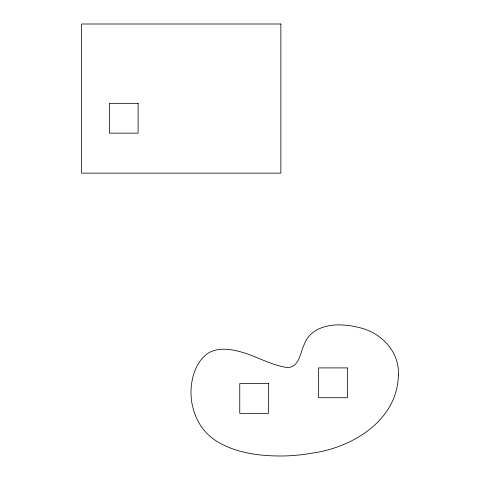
<?xml version="1.0" encoding="UTF-8"?>
<svg xmlns="http://www.w3.org/2000/svg" width="480" height="480" viewBox="0 0 480 480"><rect width="100%" height="100%" fill="white"/><g stroke="black" fill="none" stroke-linecap="round" stroke-linejoin="round"><path stroke-width="0.72" d="M398.37 374.928C397.722 419.868 353.16 447.282 312.972 453.006A190.998 190.998 0 0 1 282.702 456C258.858 456.114 233.52 453.048 213.48 439.086A53.616 53.616 0 0 1 199.134 423.138L196.02 417.018L193.68 410.652L192.09 404.142A64.182 64.182 0 0 1 191.454 384.696C192.918 373.62 197.088 362.274 205.806 354.864C213.816 348.33 224.886 348.366 234.51 350.418C252.864 353.832 268.944 364.908 287.406 367.572C299.562 367.308 300.162 352.302 304.446 343.962C310.104 328.578 328.032 323.934 342.846 325.026A76.62 76.62 0 0 1 359.166 327.582C380.994 332.334 399.678 351.708 398.37 374.928M280.872 24L81.63 24L81.63 173.13L280.872 173.13L280.872 24M138.096 103.326L109.38 103.326L109.38 133.14L138.096 133.14L138.096 103.326M347.37 367.908L318.654 367.908L318.654 397.728L347.37 397.728L347.37 367.908M268.476 383.514L239.76 383.514L239.76 413.334L268.476 413.334L268.476 383.514"/></g></svg>
